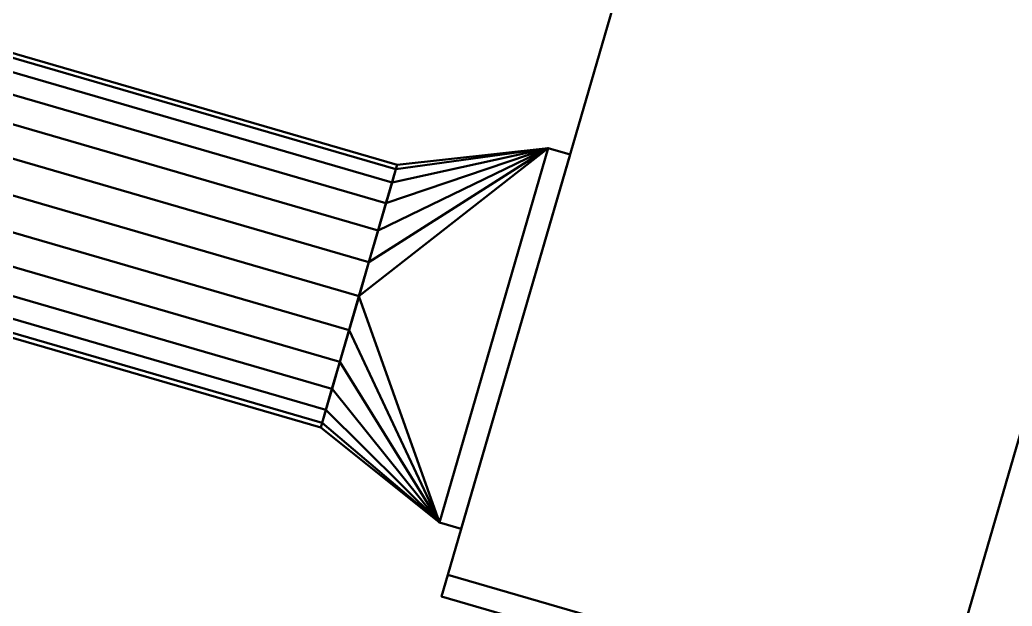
# Model space of a CAD drawing. Header units: inches. Extents: x -1654 to 1344, y -1538 to 36.
# Drawn here: x 1189.83 to 1233.38, y -1055.76 to -1030.03 of the extents above; entities that cross this region are included whole.
import ezdxf

# ---------------------------------------------------------------- set-up
doc = ezdxf.new("R2010")
doc.units = ezdxf.units.IN
doc.header["$MEASUREMENT"] = 0
doc.linetypes.add('Center', pattern=[1.25, 0.25, -0.1875, 0.625, -0.1875])
for name, color, linetype, lineweight in [('M-EQPT', 2, 'Continuous', 50), ('M-HVAC-DUCT', 1, 'Center', 30), ('M-HVAC-DUCT-SA', 1, 'Continuous', 50)]:
    doc.layers.add(name, color=color, linetype=linetype, lineweight=lineweight)

# ---------------------------------------------------------------- blocks, each defined once
blk = doc.blocks.new('Heat Pump - Horizontal - Water Source - Back Discharge - Heat Pump 2 Ton Horizontal-946186-_3D_')
at = {"layer": 'M-EQPT'}
mesh = blk.add_polyface(dxfattribs=at)
corners = [(-2.348, 12.199, -7.65), (-19.449, 12.199, -7.65), (-19.449, 12.199, 7.65), (-2.348, 12.199, 7.65)]
mesh.append_faces([[corners[k] for k in face] for face in [(3, 0, 1, 2)]])
mesh = blk.add_polyface(dxfattribs=at)
corners = [(-19.449, 12.199, 7.65), (-19.449, 11.199, 7.65), (-2.348, 11.199, 7.65), (-2.348, 12.199, 7.65)]
mesh.append_faces([[corners[k] for k in face] for face in [(2, 3, 0, 1)]])
mesh = blk.add_polyface(dxfattribs=at)
corners = [(-19.449, 12.199, -7.65), (-19.449, 11.199, -7.65), (-19.449, 11.199, 7.65), (-19.449, 12.199, 7.65)]
mesh.append_faces([[corners[k] for k in face] for face in [(2, 3, 0, 1)]])
mesh = blk.add_polyface(dxfattribs=at)
corners = [(-2.348, 12.199, -7.65), (-2.348, 11.199, -7.65), (-19.449, 11.199, -7.65), (-19.449, 12.199, -7.65)]
mesh.append_faces([[corners[k] for k in face] for face in [(2, 3, 0, 1)]])
mesh = blk.add_polyface(dxfattribs=at)
corners = [(-2.348, 12.199, 7.65), (-2.348, 11.199, 7.65), (-2.348, 11.199, -7.65), (-2.348, 12.199, -7.65)]
mesh.append_faces([[corners[k] for k in face] for face in [(2, 3, 0, 1)]])
mesh = blk.add_polyface(dxfattribs=at)
corners = [(-22.551, 11.199, -4.5), (-22.551, -11.199, -4.5), (-22.551, -11.199, 4.5), (-22.551, 11.199, 4.5)]
mesh.append_faces([[corners[k] for k in face] for face in [(3, 0, 1, 2)]])
mesh = blk.add_polyface(dxfattribs=at)
corners = [(-22.551, 11.199, 4.5), (-21.551, 11.199, 4.5), (-21.551, 11.199, -4.5), (-22.551, 11.199, -4.5)]
mesh.append_faces([[corners[k] for k in face] for face in [(2, 3, 0, 1)]])
mesh = blk.add_polyface(dxfattribs=at)
corners = [(-22.551, -11.199, 4.5), (-21.551, -11.199, 4.5), (-21.551, 11.199, 4.5), (-22.551, 11.199, 4.5)]
mesh.append_faces([[corners[k] for k in face] for face in [(2, 3, 0, 1)]])
mesh = blk.add_polyface(dxfattribs=at)
corners = [(-22.551, 11.199, -4.5), (-21.551, 11.199, -4.5), (-21.551, -11.199, -4.5), (-22.551, -11.199, -4.5)]
mesh.append_faces([[corners[k] for k in face] for face in [(2, 3, 0, 1)]])
mesh = blk.add_polyface(dxfattribs=at)
corners = [(-21.551, 11.199, -4.5), (-21.551, 11.199, 4.5), (-21.551, -11.199, 4.5), (-21.551, -11.199, -4.5)]
mesh.append_faces([[corners[k] for k in face] for face in [(0, 1, 2, 3)]])
mesh = blk.add_polyface(dxfattribs=at)
corners = [(21.551, 11.199, 8.65), (-21.551, 11.199, 8.65), (-21.551, -11.199, 8.65), (21.551, -11.199, 8.65)]
mesh.append_faces([[corners[k] for k in face] for face in [(0, 1, 2, 3)]])
mesh = blk.add_polyface(dxfattribs=at)
corners = [(21.551, 11.199, -8.65), (21.551, -11.199, -8.65), (-21.551, -11.199, -8.65), (-21.551, 11.199, -8.65)]
mesh.append_faces([[corners[k] for k in face] for face in [(0, 1, 2, 3)]])
mesh = blk.add_polyface(dxfattribs=at)
corners = [(-21.551, 11.199, 8.65), (-21.551, 11.199, -8.65), (-21.551, -11.199, -8.65), (-21.551, -11.199, 8.65)]
mesh.append_faces([[corners[k] for k in face] for face in [(2, 3, 0, 1)]])
mesh = blk.add_polyface(dxfattribs=at)
corners = [(21.551, 11.199, 8.65), (21.551, 11.199, -8.65), (-21.551, 11.199, -8.65), (-21.551, 11.199, 8.65)]
mesh.append_faces([[corners[k] for k in face] for face in [(2, 3, 0, 1)]])
mesh = blk.add_polyface(dxfattribs=at)
corners = [(-2.348, 11.199, -7.65), (-2.348, 11.199, 7.65), (-19.449, 11.199, 7.65), (-19.449, 11.199, -7.65)]
mesh.append_faces([[corners[k] for k in face] for face in [(0, 1, 2, 3)]])
mesh = blk.add_polyface(dxfattribs=at)
corners = [(-21.551, -11.199, 8.65), (-21.551, -11.199, -8.65), (21.551, -11.199, -8.65), (21.551, -11.199, 8.65)]
mesh.append_faces([[corners[k] for k in face] for face in [(2, 3, 0, 1)]])
blk = doc.blocks.new('Rectangular to Round Transition - Angle - 45 Degree-926662-_3D_')
at = {"layer": 'M-HVAC-DUCT', "color": 8, "linetype": 'Continuous', "lineweight": 50}
mesh = blk.add_polyface(dxfattribs=at)
corners = [(0, -8.551, 7.65), (0, 8.551, 7.65), (0, 8.551, -7.65), (0, -8.551, -7.65)]
mesh.append_faces([[corners[k] for k in face] for face in [(0, 1, 2, 3)]], dxfattribs={"color": 8})
mesh = blk.add_polyface(dxfattribs=at)
corners = [(0, -8.551, -7.65), (0, 8.551, -7.65), (6.158, 0, -6)]
mesh.append_faces([[corners[k] for k in face] for face in [(0, 1, 2)]], dxfattribs={"color": 8})
mesh = blk.add_polyface(dxfattribs=at)
corners = [(6.158, 6), (6.158, 5.796, -1.553), (6.158, 5.196, -3), (6.158, 4.243, -4.243), (6.158, 3, -5.196), (6.158, 1.553, -5.796), (6.158, 0, -6), (0, 8.551, -7.65), (0, 8.551, -7.65), (0, 8.551, -7.65), (0, 8.551, -7.65), (0, 8.551, -7.65), (0, 8.551, -7.65), (0, 8.551, -7.65), (0, 8.551, -7.65), (0, 8.551, -7.65), (0, 8.551, -7.65)]
mesh.append_faces([[corners[k] for k in face] for face in [(6, 8, 5), (9, 4, 5), (11, 3, 4), (3, 12, 2), (14, 1, 2), (15, 0, 1)]], dxfattribs={"color": 8})
mesh = blk.add_polyface(dxfattribs=at)
corners = [(0, 8.551, -7.65), (0, 8.551, 7.65), (6.158, 6)]
mesh.append_faces([[corners[k] for k in face] for face in [(0, 1, 2)]], dxfattribs={"color": 8})
mesh = blk.add_polyface(dxfattribs=at)
corners = [(6.158, 0, 6), (6.158, 1.553, 5.796), (6.158, 3, 5.196), (6.158, 4.243, 4.243), (6.158, 5.196, 3), (6.158, 5.796, 1.553), (6.158, 6), (0, 8.551, 7.65), (0, 8.551, 7.65), (0, 8.551, 7.65), (0, 8.551, 7.65), (0, 8.551, 7.65), (0, 8.551, 7.65), (0, 8.551, 7.65), (0, 8.551, 7.65), (0, 8.551, 7.65), (0, 8.551, 7.65)]
mesh.append_faces([[corners[k] for k in face] for face in [(6, 8, 5), (9, 4, 5), (11, 3, 4), (3, 12, 2), (14, 1, 2), (15, 0, 1)]], dxfattribs={"color": 8})
mesh = blk.add_polyface(dxfattribs=at)
corners = [(0, 8.551, 7.65), (0, -8.551, 7.65), (6.158, 0, 6)]
mesh.append_faces([[corners[k] for k in face] for face in [(0, 1, 2)]], dxfattribs={"color": 8})
mesh = blk.add_polyface(dxfattribs=at)
corners = [(6.158, 0, 6), (6.158, -1.553, 5.796), (6.158, -3, 5.196), (6.158, -4.243, 4.243), (6.158, -5.196, 3), (6.158, -5.796, 1.553), (6.158, -6), (6.158, -5.796, -1.553), (6.158, -5.196, -3), (6.158, -4.243, -4.243), (6.158, -3, -5.196), (6.158, -1.553, -5.796), (6.158, 0, -6), (6.158, 1.553, -5.796), (6.158, 3, -5.196), (6.158, 4.243, -4.243), (6.158, 5.196, -3), (6.158, 5.796, -1.553), (6.158, 6), (6.158, 5.796, 1.553), (6.158, 5.196, 3), (6.158, 4.243, 4.243), (6.158, 3, 5.196), (6.158, 1.553, 5.796)]
mesh.append_faces([[corners[k] for k in face] for face in [(7, 4, 5, 6)]], dxfattribs={"vtx0": -1, "color": 8})
mesh.append_faces([[corners[k] for k in face] for face in [(16, 21, 15)]], dxfattribs={"vtx0": -1, "vtx1": -1, "color": 8})
mesh.append_faces([[corners[k] for k in face] for face in [(15, 21, 22, 14), (1, 10, 11)]], dxfattribs={"vtx0": -1, "vtx2": -1, "color": 8})
mesh.append_faces([[corners[k] for k in face] for face in [(22, 12, 13, 14)]], dxfattribs={"vtx0": -1, "vtx3": -1, "color": 8})
mesh.append_faces([[corners[k] for k in face] for face in [(19, 20, 17, 18)]], dxfattribs={"vtx1": -1, "color": 8})
mesh.append_faces([[corners[k] for k in face] for face in [(2, 3, 10, 1), (23, 0, 12, 22), (9, 10, 3), (7, 8, 4)]], dxfattribs={"vtx1": -1, "vtx2": -1, "color": 8})
mesh.append_faces([[corners[k] for k in face] for face in [(0, 1, 11, 12), (3, 4, 8, 9), (20, 21, 16, 17)]], dxfattribs={"vtx1": -1, "vtx3": -1, "color": 8})
mesh = blk.add_polyface(dxfattribs=at)
corners = [(6.158, -6), (6.158, -5.796, 1.553), (6.158, -5.196, 3), (6.158, -4.243, 4.243), (6.158, -3, 5.196), (6.158, -1.553, 5.796), (6.158, 0, 6), (0, -8.551, 7.65), (0, -8.551, 7.65), (0, -8.551, 7.65), (0, -8.551, 7.65), (0, -8.551, 7.65), (0, -8.551, 7.65), (0, -8.551, 7.65), (0, -8.551, 7.65), (0, -8.551, 7.65), (0, -8.551, 7.65)]
mesh.append_faces([[corners[k] for k in face] for face in [(6, 8, 5), (9, 4, 5), (11, 3, 4), (3, 12, 2), (14, 1, 2), (15, 0, 1)]], dxfattribs={"color": 8})
mesh = blk.add_polyface(dxfattribs=at)
corners = [(6.158, 0, -6), (6.158, -1.553, -5.796), (6.158, -3, -5.196), (6.158, -4.243, -4.243), (6.158, -5.196, -3), (6.158, -5.796, -1.553), (6.158, -6), (0, -8.551, -7.65), (0, -8.551, -7.65), (0, -8.551, -7.65), (0, -8.551, -7.65), (0, -8.551, -7.65), (0, -8.551, -7.65), (0, -8.551, -7.65), (0, -8.551, -7.65), (0, -8.551, -7.65), (0, -8.551, -7.65)]
mesh.append_faces([[corners[k] for k in face] for face in [(6, 8, 5), (9, 4, 5), (11, 3, 4), (3, 12, 2), (14, 1, 2), (15, 0, 1)]], dxfattribs={"color": 8})
mesh = blk.add_polyface(dxfattribs=at)
corners = [(0, -8.551, 7.65), (0, -8.551, -7.65), (6.158, -6)]
mesh.append_faces([[corners[k] for k in face] for face in [(0, 1, 2)]], dxfattribs={"color": 8})

msp = doc.modelspace()

# ---------------------------------------------------------------- linework, layer by layer
at = {"layer": 'M-HVAC-DUCT', "color": 5}
msp.add_line((1074.507, -1004.3, 1332), (1204.716, -1042.154, 1332), dxfattribs=at)
msp.add_line((1074.507, -1004.3, 1332), (1204.716, -1042.154, 1332), dxfattribs=at)

# ---------------------------------------------------------------- block references
at = {"layer": 'M-EQPT', "rotation": 73.79013128408351}
msp.add_blockref('Heat Pump - Horizontal - Water Source - Back Discharge - Heat Pump 2 Ton Horizontal-946186-_3D_', (1225.386, -1036.813, 1332.002), dxfattribs=at)
at = {"layer": 'M-HVAC-DUCT-SA', "color": 8, "rotation": 163.7901312840834}
msp.add_blockref('Rectangular to Round Transition - Angle - 45 Degree-926662-_3D_', (1210.629, -1043.873, 1332), dxfattribs=at)

# ---------------------------------------------------------------- meshes
at = {"layer": 'M-HVAC-DUCT-SA', "color": 8}
mesh = msp.add_polyface(dxfattribs=at)
corners = [(1076.182, -998.539, 1332), (1076.125, -998.735, 1333.553), (1075.958, -999.311, 1335), (1075.692, -1000.226, 1336.243), (1075.345, -1001.419, 1337.196), (1074.941, -1002.809, 1337.796), (1074.507, -1004.3, 1338), (1204.716, -1042.154, 1338), (1205.149, -1040.662, 1337.796), (1205.553, -1039.273, 1337.196), (1205.9, -1038.08, 1336.243), (1206.166, -1037.164, 1335), (1206.334, -1036.588, 1333.553), (1206.391, -1036.392, 1332)]
mesh.append_faces([[corners[k] for k in face] for face in [(7, 8, 5, 6)]], dxfattribs={"vtx1": -1, "color": 8})
mesh.append_faces([[corners[k] for k in face] for face in [(8, 9, 4, 5), (3, 4, 9, 10), (11, 12, 1, 2), (2, 3, 10, 11)]], dxfattribs={"vtx1": -1, "vtx3": -1, "color": 8})
mesh.append_faces([[corners[k] for k in face] for face in [(12, 13, 0, 1)]], dxfattribs={"vtx3": -1, "color": 8})
mesh = msp.add_polyface(dxfattribs=at)
corners = [(1074.507, -1004.3, 1326), (1074.941, -1002.809, 1326.204), (1075.345, -1001.419, 1326.804), (1075.692, -1000.226, 1327.757), (1075.958, -999.311, 1329), (1076.125, -998.735, 1330.447), (1076.182, -998.539, 1332), (1206.391, -1036.392, 1332), (1206.334, -1036.588, 1330.447), (1206.166, -1037.164, 1329), (1205.9, -1038.08, 1327.757), (1205.553, -1039.273, 1326.804), (1205.149, -1040.662, 1326.204), (1204.716, -1042.154, 1326)]
mesh.append_faces([[corners[k] for k in face] for face in [(7, 8, 5, 6)]], dxfattribs={"vtx1": -1, "color": 8})
mesh.append_faces([[corners[k] for k in face] for face in [(8, 9, 4, 5), (3, 4, 9, 10), (11, 12, 1, 2), (2, 3, 10, 11)]], dxfattribs={"vtx1": -1, "vtx3": -1, "color": 8})
mesh.append_faces([[corners[k] for k in face] for face in [(12, 13, 0, 1)]], dxfattribs={"vtx3": -1, "color": 8})
mesh = msp.add_polyface(dxfattribs=at)
corners = [(1074.507, -1004.3, 1338), (1074.074, -1005.791, 1337.796), (1073.67, -1007.181, 1337.196), (1073.323, -1008.374, 1336.243), (1073.057, -1009.29, 1335), (1072.889, -1009.865, 1333.553), (1072.832, -1010.062, 1332), (1203.041, -1047.915, 1332), (1203.098, -1047.719, 1333.553), (1203.265, -1047.143, 1335), (1203.531, -1046.228, 1336.243), (1203.878, -1045.034, 1337.196), (1204.282, -1043.645, 1337.796), (1204.716, -1042.154, 1338)]
mesh.append_faces([[corners[k] for k in face] for face in [(8, 9, 4, 5), (3, 4, 9, 10), (11, 12, 1, 2), (2, 3, 10, 11)]], dxfattribs={"vtx1": -1, "vtx3": -1, "color": 8})
mesh.append_faces([[corners[k] for k in face] for face in [(6, 7, 8, 5)]], dxfattribs={"vtx2": -1, "color": 8})
mesh.append_faces([[corners[k] for k in face] for face in [(12, 13, 0, 1)]], dxfattribs={"vtx3": -1, "color": 8})
mesh = msp.add_polyface(dxfattribs=at)
corners = [(1072.832, -1010.062, 1332), (1072.889, -1009.865, 1330.447), (1073.057, -1009.29, 1329), (1073.323, -1008.374, 1327.757), (1073.67, -1007.181, 1326.804), (1074.074, -1005.791, 1326.204), (1074.507, -1004.3, 1326), (1204.716, -1042.154, 1326), (1204.282, -1043.645, 1326.204), (1203.878, -1045.034, 1326.804), (1203.531, -1046.228, 1327.757), (1203.265, -1047.143, 1329), (1203.098, -1047.719, 1330.447), (1203.041, -1047.915, 1332)]
mesh.append_faces([[corners[k] for k in face] for face in [(7, 8, 5, 6)]], dxfattribs={"vtx1": -1, "color": 8})
mesh.append_faces([[corners[k] for k in face] for face in [(8, 9, 4, 5), (3, 4, 9, 10), (11, 12, 1, 2), (2, 3, 10, 11)]], dxfattribs={"vtx1": -1, "vtx3": -1, "color": 8})
mesh.append_faces([[corners[k] for k in face] for face in [(12, 13, 0, 1)]], dxfattribs={"vtx3": -1, "color": 8})
mesh = msp.add_polyface(dxfattribs=at)
corners = [(1203.041, -1047.915, 1332), (1203.098, -1047.719, 1330.447), (1203.265, -1047.143, 1329), (1203.531, -1046.228, 1327.757), (1203.878, -1045.034, 1326.804), (1204.282, -1043.645, 1326.204), (1204.716, -1042.154, 1326), (1205.149, -1040.662, 1326.204), (1205.553, -1039.273, 1326.804), (1205.9, -1038.08, 1327.757), (1206.166, -1037.164, 1329), (1206.334, -1036.588, 1330.447), (1206.391, -1036.392, 1332), (1206.334, -1036.588, 1333.553), (1206.166, -1037.164, 1335), (1205.9, -1038.08, 1336.243), (1205.553, -1039.273, 1337.196), (1205.149, -1040.662, 1337.796), (1204.716, -1042.154, 1338), (1204.282, -1043.645, 1337.796), (1203.878, -1045.034, 1337.196), (1203.531, -1046.228, 1336.243), (1203.265, -1047.143, 1335), (1203.098, -1047.719, 1333.553)]
mesh.append_faces([[corners[k] for k in face] for face in [(4, 2, 3), (10, 7, 8, 9), (13, 11, 12)]], dxfattribs={"vtx0": -1, "color": 8})
mesh.append_faces([[corners[k] for k in face] for face in [(19, 22, 17, 18)]], dxfattribs={"vtx0": -1, "vtx1": -1, "color": 8})
mesh.append_faces([[corners[k] for k in face] for face in [(23, 1, 17, 22), (5, 7, 2, 4)]], dxfattribs={"vtx0": -1, "vtx1": -1, "vtx2": -1, "color": 8})
mesh.append_faces([[corners[k] for k in face] for face in [(6, 7, 5)]], dxfattribs={"vtx1": -1, "color": 8})
mesh.append_faces([[corners[k] for k in face] for face in [(1, 2, 11, 13), (10, 11, 2, 7), (13, 14, 17, 1)]], dxfattribs={"vtx1": -1, "vtx2": -1, "vtx3": -1, "color": 8})
mesh.append_faces([[corners[k] for k in face] for face in [(23, 0, 1), (20, 21, 22, 19), (15, 16, 17, 14)]], dxfattribs={"vtx2": -1, "color": 8})

doc.saveas('drawing.dxf')
